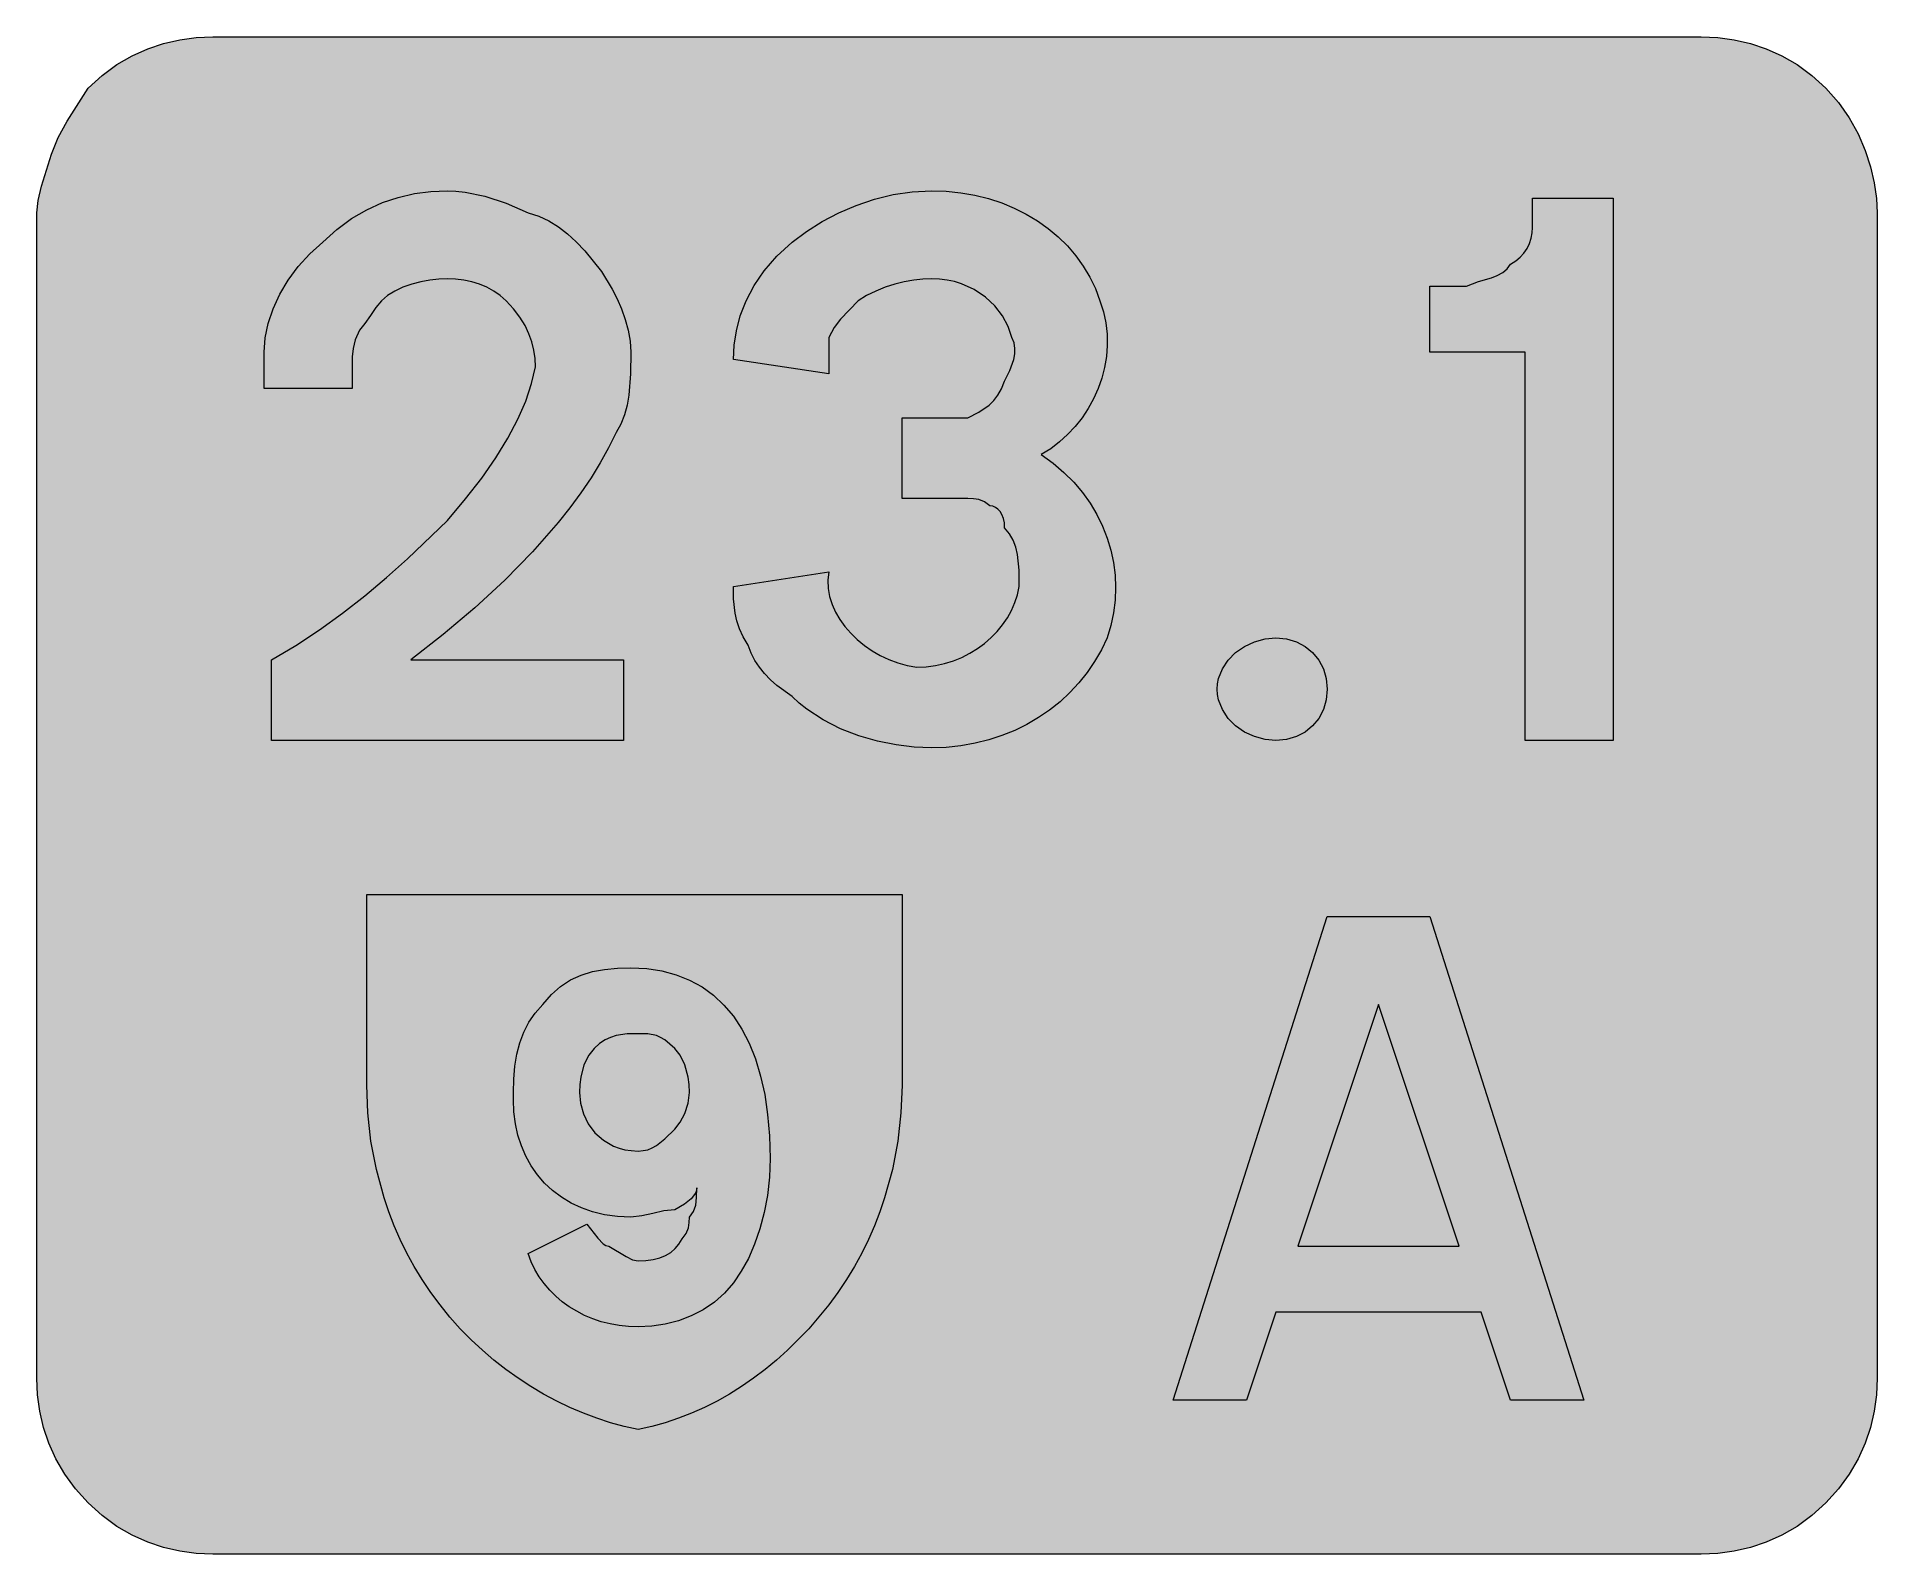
# Model space of a CAD drawing. Header units: metres. Extents: x 133 to 434, y 10 to 258.
import ezdxf

# ---------------------------------------------------------------- set-up
doc = ezdxf.new("R2010")
doc.units = ezdxf.units.M
for name, color, linetype, true_color in [('FILL_BLACK_000000', 7, 'Continuous', 0x000000), ('FILL_BLUE_0000FF', 7, 'Continuous', 0x0000ff), ('FILL_WHITE_FFFFFF', 7, 'Continuous', 0xffffff), ('FILL_YELLOW_FFFF00', 7, 'Continuous', 0xffff00)]:
    doc.layers.add(name, color=color, linetype=linetype, true_color=true_color)

msp = doc.modelspace()

# ---------------------------------------------------------------- hatches: boundary and pattern name
at = {"layer": 'FILL_BLACK_000000', "true_color": 0x000000}
h = msp.add_hatch(color=7, dxfattribs=at)
h.dxf.hatch_style = 1
h.paths.add_polyline_path([(224.55, 61.83), (225.45, 60.87), (225.9, 60.59), (226.35, 60.48), (229.2, 58.83), (230.23, 58.29), (231.15, 58.08), (232.44, 58.14), (233.63, 58.3), (234.69, 58.59), (235.65, 58.98), (236.49, 59.49), (237.23, 60.1), (237.84, 60.84), (238.35, 61.68), (239.04, 62.58), (239.4, 63.48), (239.53, 64.38), (239.55, 65.28), (240.24, 66.2), (240.6, 67.23), (240.73, 68.49), (240.75, 70.08), (240.69, 69.63), (240.53, 69.18), (239.85, 68.28), (238.73, 67.38), (237.15, 66.48), (235.35, 66.29), (233.55, 65.88), (231.75, 65.47), (229.95, 65.28), (227.76, 65.38), (225.68, 65.66), (223.72, 66.13), (221.89, 66.76), (220.18, 67.56), (218.6, 68.51), (217.16, 69.6), (215.85, 70.83), (214.68, 72.19), (213.66, 73.66), (212.79, 75.24), (212.06, 76.92), (211.49, 78.7), (211.08, 80.55), (210.83, 82.48), (210.75, 84.48), (210.75, 85.68), (210.81, 87.87), (210.99, 89.95), (211.32, 91.92), (211.8, 93.78), (212.45, 95.52), (213.28, 97.15), (214.31, 98.67), (215.55, 100.08), (216.96, 101.72), (218.48, 103.04), (220.11, 104.09), (221.85, 104.88), (223.71, 105.45), (225.68, 105.82), (227.76, 106.02), (229.95, 106.08), (232.58, 105.95), (235.06, 105.58), (237.4, 104.95), (239.59, 104.07), (241.62, 102.95), (243.49, 101.59), (245.2, 99.98), (246.75, 98.13), (248.13, 96.04), (249.33, 93.72), (250.36, 91.16), (251.21, 88.36), (251.88, 85.33), (252.36, 82.08), (252.65, 78.59), (252.75, 74.88), (252.64, 71.79), (252.32, 68.82), (251.8, 66), (251.1, 63.33), (250.23, 60.83), (249.21, 58.51), (248.04, 56.39), (246.75, 54.48), (245.29, 52.79), (243.64, 51.33), (241.81, 50.09), (239.85, 49.08), (237.77, 48.29), (235.61, 47.73), (233.4, 47.39), (231.15, 47.28), (229.59, 47.34), (228.06, 47.5), (226.58, 47.77), (225.13, 48.14), (223.74, 48.61), (222.4, 49.18), (221.12, 49.84), (219.9, 50.58), (218.75, 51.41), (217.69, 52.32), (216.7, 53.31), (215.79, 54.37), (214.98, 55.5), (214.27, 56.7), (213.66, 57.96), (213.15, 59.28), (222.75, 64.08), (224.55, 61.83)])
h.paths.add_polyline_path([(227.55, 94.98), (226.65, 94.69), (225.75, 94.27), (224.85, 93.67), (223.95, 92.88), (223.07, 91.75), (222.3, 90.18), (221.76, 88.15), (221.6, 86.97), (221.55, 85.68), (221.72, 83.89), (222.21, 82.15), (223.01, 80.53), (224.1, 79.08), (225.48, 77.85), (227.12, 76.9), (228.04, 76.55), (229.01, 76.3), (230.05, 76.14), (231.15, 76.08), (232, 76.14), (232.76, 76.3), (233.47, 76.59), (234.15, 76.98), (235.54, 78.1), (237.15, 79.68), (238.03, 80.79), (238.8, 82.23), (239.34, 83.9), (239.55, 85.68), (239.5, 86.97), (239.34, 88.15), (238.8, 90.18), (238.03, 91.75), (237.15, 92.88), (235.54, 94.27), (234.83, 94.69), (234.15, 94.98), (232.76, 95.24), (231.15, 95.28), (229.35, 95.24), (227.55, 94.98)], flags=16)
at = {"layer": 'FILL_BLUE_0000FF', "true_color": 0x0000ff}
h = msp.add_hatch(color=7, dxfattribs=at)
h.dxf.hatch_style = 1
h.paths.add_polyline_path([(405.15, 258.48), (407.85, 258.37), (410.53, 258.01), (413.19, 257.4), (415.8, 256.53), (418.36, 255.37), (420.84, 253.92), (423.25, 252.16), (425.55, 250.08), (427.63, 247.73), (429.39, 245.2), (430.84, 242.57), (432, 239.88), (432.87, 237.19), (433.48, 234.55), (433.84, 232.03), (433.95, 229.68), (433.95, 38.88), (433.84, 36.18), (433.48, 33.5), (432.87, 30.84), (432, 28.23), (430.84, 25.67), (429.39, 23.19), (427.63, 20.78), (425.55, 18.48), (423.25, 16.4), (420.84, 14.64), (418.36, 13.19), (415.8, 12.03), (413.19, 11.16), (410.53, 10.55), (407.85, 10.19), (405.15, 10.08), (161.55, 10.08), (158.85, 10.19), (156.17, 10.55), (153.51, 11.16), (150.9, 12.03), (148.34, 13.19), (145.86, 14.64), (143.45, 16.4), (141.15, 18.48), (139.07, 20.78), (137.31, 23.19), (135.86, 25.67), (134.7, 28.23), (133.83, 30.84), (133.22, 33.5), (132.86, 36.18), (132.75, 38.88), (132.75, 229.68), (132.96, 231.69), (133.5, 234.03), (135.15, 239.28), (136.26, 241.98), (137.7, 244.68), (141.15, 250.08), (143.45, 252.16), (145.86, 253.92), (148.34, 255.37), (150.9, 256.53), (153.51, 257.4), (156.17, 258.01), (158.85, 258.37), (161.55, 258.48), (405.15, 258.48)])
at = {"layer": 'FILL_WHITE_FFFFFF', "true_color": 0xffffff}
h = msp.add_hatch(color=7, dxfattribs=at)
h.dxf.hatch_style = 1
h.paths.add_polyline_path([(169.95, 200.88), (169.95, 206.88), (170.12, 209.18), (170.61, 211.55), (171.41, 213.95), (172.5, 216.33), (173.88, 218.66), (175.52, 220.89), (177.41, 222.97), (179.55, 224.88), (181.85, 226.96), (184.26, 228.72), (186.74, 230.17), (189.3, 231.33), (191.91, 232.2), (194.57, 232.81), (197.25, 233.17), (199.95, 233.28), (201.35, 233.22), (202.86, 233.05), (206.1, 232.38), (209.57, 231.25), (213.15, 229.68), (214.9, 229.12), (216.54, 228.35), (218.11, 227.38), (219.6, 226.23), (221.04, 224.91), (222.43, 223.44), (225.15, 220.08), (226.91, 217.17), (227.72, 215.59), (228.45, 213.93), (229.06, 212.22), (229.54, 210.46), (229.84, 208.68), (229.95, 206.88), (229.91, 203.3), (229.65, 199.83), (229.36, 198.17), (228.94, 196.59), (228.34, 195.08), (227.55, 193.68), (226.34, 191.21), (224.97, 188.73), (223.46, 186.27), (221.79, 183.82), (220, 181.38), (218.08, 178.96), (213.9, 174.18), (209.33, 169.52), (204.43, 164.99), (199.28, 160.64), (193.95, 156.48), (228.75, 156.48), (228.75, 143.28), (171.15, 143.28), (171.15, 156.48), (175.14, 158.84), (179.03, 161.39), (182.79, 164.12), (186.45, 166.98), (189.99, 169.96), (193.43, 173.02), (199.95, 179.28), (202.93, 182.82), (205.58, 186.25), (207.88, 189.57), (209.85, 192.78), (211.48, 195.87), (212.78, 198.85), (213.73, 201.72), (214.35, 204.48), (214.29, 205.83), (214.11, 207.18), (213.78, 208.53), (213.3, 209.88), (212.65, 211.23), (211.82, 212.58), (210.79, 213.93), (209.55, 215.28), (208.6, 216.12), (207.54, 216.85), (206.41, 217.47), (205.2, 217.98), (203.94, 218.37), (202.63, 218.65), (201.3, 218.82), (199.95, 218.88), (198.55, 218.82), (197.08, 218.65), (195.58, 218.37), (194.1, 217.98), (192.67, 217.47), (191.34, 216.85), (190.16, 216.12), (189.15, 215.28), (188.25, 214.19), (187.35, 212.88), (186.45, 211.57), (185.55, 210.48), (184.86, 208.87), (184.5, 207.48), (184.37, 206.09), (184.35, 204.48), (184.35, 200.88), (169.95, 200.88)])
h = msp.add_hatch(color=7, dxfattribs=at)
h.dxf.hatch_style = 1
h.paths.add_polyline_path([(293.51, 171.16), (293.25, 173.73), (292.96, 174.94), (292.54, 176.07), (291.94, 177.13), (291.15, 178.08), (291.1, 178.92), (290.94, 179.65), (290.71, 180.27), (290.4, 180.78), (290.04, 181.17), (289.63, 181.45), (289.2, 181.62), (288.75, 181.68), (287.85, 182.37), (286.95, 182.73), (286.05, 182.86), (285.15, 182.88), (274.35, 182.88), (274.35, 196.08), (283.95, 196.08), (285.15, 196.08), (286.93, 197.02), (288.6, 198.18), (289.36, 198.92), (290.04, 199.79), (290.65, 200.84), (291.15, 202.08), (292.01, 203.88), (292.65, 205.68), (292.81, 206.58), (292.84, 207.48), (292.69, 208.38), (292.35, 209.28), (291.73, 211.07), (290.79, 212.8), (289.54, 214.43), (288, 215.88), (286.17, 217.11), (284.08, 218.05), (282.94, 218.41), (281.74, 218.66), (280.47, 218.82), (279.15, 218.88), (277.75, 218.82), (276.26, 218.65), (274.72, 218.37), (273.15, 217.98), (271.58, 217.47), (270.04, 216.85), (268.55, 216.12), (267.15, 215.28), (264.3, 212.28), (263.27, 210.89), (262.35, 209.28), (262.35, 203.28), (246.75, 205.68), (246.87, 207.98), (247.24, 210.37), (247.89, 212.81), (248.85, 215.28), (250.15, 217.75), (251.81, 220.19), (253.87, 222.58), (256.35, 224.88), (258.71, 226.62), (261.26, 228.22), (263.99, 229.65), (266.85, 230.88), (269.83, 231.89), (272.89, 232.64), (276, 233.12), (279.15, 233.28), (281.6, 233.2), (283.98, 232.95), (286.29, 232.54), (288.53, 231.99), (290.68, 231.28), (292.73, 230.43), (294.69, 229.45), (296.55, 228.33), (298.29, 227.09), (299.92, 225.72), (301.41, 224.24), (302.78, 222.65), (304, 220.95), (305.07, 219.15), (305.99, 217.26), (306.75, 215.28), (307.33, 213.47), (307.72, 211.64), (307.92, 209.8), (307.95, 207.97), (307.81, 206.15), (307.51, 204.35), (307.05, 202.59), (306.45, 200.88), (305.71, 199.22), (304.83, 197.63), (303.82, 196.12), (302.7, 194.69), (301.46, 193.37), (300.12, 192.15), (298.68, 191.05), (297.15, 190.08), (299.09, 188.68), (300.86, 187.17), (302.47, 185.56), (303.9, 183.87), (305.17, 182.11), (306.26, 180.27), (307.19, 178.38), (307.95, 176.43), (308.54, 174.44), (308.96, 172.42), (309.22, 170.37), (309.3, 168.31), (309.22, 166.24), (308.96, 164.17), (308.54, 162.12), (307.95, 160.08), (306.98, 158.1), (305.88, 156.21), (304.64, 154.41), (303.28, 152.71), (301.8, 151.12), (300.21, 149.64), (298.51, 148.27), (296.7, 147.03), (294.8, 145.91), (292.8, 144.93), (290.71, 144.08), (288.54, 143.37), (286.3, 142.82), (283.98, 142.41), (281.6, 142.16), (279.15, 142.08), (276.35, 142.19), (273.39, 142.55), (270.35, 143.16), (267.3, 144.03), (264.3, 145.19), (261.43, 146.64), (258.76, 148.4), (257.52, 149.4), (256.35, 150.48), (253.88, 152.3), (252.81, 153.24), (251.85, 154.23), (251.01, 155.27), (250.28, 156.39), (249.66, 157.58), (249.15, 158.88), (248.36, 160.23), (247.76, 161.56), (247.34, 162.87), (247.05, 164.13), (246.79, 166.47), (246.75, 168.48), (262.35, 170.88), (262.22, 169.53), (262.28, 168.19), (262.51, 166.87), (262.91, 165.57), (263.47, 164.31), (264.16, 163.1), (265, 161.93), (265.95, 160.83), (267.02, 159.8), (268.19, 158.84), (269.45, 157.98), (270.79, 157.21), (272.2, 156.55), (273.67, 156), (275.19, 155.57), (276.75, 155.28), (278.31, 155.35), (279.83, 155.55), (281.32, 155.88), (282.75, 156.33), (284.13, 156.89), (285.44, 157.56), (286.68, 158.32), (287.85, 159.18), (288.93, 160.12), (289.92, 161.14), (290.81, 162.23), (291.6, 163.38), (292.27, 164.59), (292.83, 165.85), (293.26, 167.15), (293.55, 168.48), (293.51, 171.16)])
h = msp.add_hatch(color=7, dxfattribs=at)
h.dxf.hatch_style = 1
h.paths.add_polyline_path([(376.35, 143.28), (376.35, 206.88), (360.75, 206.88), (360.75, 217.68), (366.75, 217.68), (368.72, 218.41), (370.8, 219.03), (371.78, 219.4), (372.66, 219.87), (373.39, 220.49), (373.95, 221.28), (374.79, 221.78), (375.53, 222.39), (376.14, 223.07), (376.65, 223.83), (377.04, 224.64), (377.33, 225.5), (377.49, 226.38), (377.55, 227.28), (377.55, 232.08), (390.75, 232.08), (390.75, 143.28), (376.35, 143.28)])
h = msp.add_hatch(color=7, dxfattribs=at)
h.dxf.hatch_style = 1
h.paths.add_polyline_path([(343.79, 149.94), (343.31, 148.34), (342.56, 146.91), (341.55, 145.68), (340.32, 144.67), (338.89, 143.92), (337.29, 143.44), (335.55, 143.28), (333.76, 143.44), (332.03, 143.92), (330.4, 144.67), (328.95, 145.68), (327.72, 146.91), (326.78, 148.34), (326.17, 149.94), (326.01, 150.79), (325.95, 151.68), (326.01, 152.57), (326.17, 153.42), (326.78, 155.02), (327.72, 156.45), (328.95, 157.68), (330.4, 158.69), (332.03, 159.44), (333.76, 159.92), (335.55, 160.08), (337.29, 159.92), (338.89, 159.44), (340.32, 158.69), (341.55, 157.68), (342.56, 156.45), (343.31, 155.02), (343.79, 153.42), (343.95, 151.68), (343.79, 149.94)])
h = msp.add_hatch(color=7, dxfattribs=at)
h.dxf.hatch_style = 1
h.paths.add_polyline_path([(385.95, 35.28), (373.95, 35.28), (369.15, 49.68), (335.55, 49.68), (330.75, 35.28), (318.75, 35.28), (343.95, 114.48), (360.75, 114.48), (385.95, 35.28)])
h.paths.add_polyline_path([(339.15, 60.48), (365.55, 60.48), (352.35, 100.08), (339.15, 60.48)], flags=16)
at = {"layer": 'FILL_YELLOW_FFFF00', "true_color": 0xffff00}
h = msp.add_hatch(color=7, dxfattribs=at)
h.dxf.hatch_style = 1
h.paths.add_polyline_path([(228.9, 30.99), (226.66, 31.6), (224.42, 32.33), (222.21, 33.16), (220.01, 34.1), (217.84, 35.14), (215.7, 36.29), (213.6, 37.53), (211.54, 38.87), (209.53, 40.31), (207.57, 41.85), (205.67, 43.47), (203.83, 45.19), (202.06, 47), (200.37, 48.9), (198.75, 50.88), (197.23, 52.93), (195.82, 55.04), (194.52, 57.18), (193.33, 59.37), (192.24, 61.6), (191.26, 63.85), (190.38, 66.13), (189.6, 68.43), (188.33, 73.06), (187.44, 77.71), (186.92, 82.33), (186.75, 86.88), (186.75, 118.08), (274.35, 118.08), (274.35, 86.88), (274.18, 82.33), (273.66, 77.71), (272.77, 73.06), (271.5, 68.43), (270.72, 66.13), (269.84, 63.85), (268.86, 61.6), (267.77, 59.37), (266.58, 57.18), (265.28, 55.04), (263.87, 52.93), (262.35, 50.88), (259.09, 47), (255.62, 43.47), (253.81, 41.85), (251.95, 40.31), (250.05, 38.87), (248.1, 37.53), (246.11, 36.29), (244.08, 35.14), (242.01, 34.1), (239.91, 33.16), (237.77, 32.33), (235.59, 31.6), (233.39, 30.99), (231.15, 30.48), (228.9, 30.99)])

# ---------------------------------------------------------------- linework, layer by layer
at = {"layer": 'FILL_BLACK_000000', "lineweight": 0, "true_color": 0x000000}
for points in [[(224.55, 61.83), (225.45, 60.87), (225.9, 60.59), (226.35, 60.48), (229.2, 58.83), (230.23, 58.29), (231.15, 58.08), (232.44, 58.14), (233.63, 58.3), (234.69, 58.59), (235.65, 58.98), (236.49, 59.49), (237.23, 60.1), (237.84, 60.84), (238.35, 61.68), (239.04, 62.58), (239.4, 63.48), (239.53, 64.38), (239.55, 65.28), (240.24, 66.2), (240.6, 67.23), (240.73, 68.49), (240.75, 70.08), (240.69, 69.63), (240.53, 69.18), (239.85, 68.28), (238.73, 67.38), (237.15, 66.48), (235.35, 66.29), (233.55, 65.88), (231.75, 65.47), (229.95, 65.28), (227.76, 65.38), (225.68, 65.66), (223.72, 66.13), (221.89, 66.76), (220.18, 67.56), (218.6, 68.51), (217.16, 69.6), (215.85, 70.83), (214.68, 72.19), (213.66, 73.66), (212.79, 75.24), (212.06, 76.92), (211.49, 78.7), (211.08, 80.55), (210.83, 82.48), (210.75, 84.48), (210.75, 85.68), (210.81, 87.87), (210.99, 89.95), (211.32, 91.92), (211.8, 93.78), (212.45, 95.52), (213.28, 97.15), (214.31, 98.67), (215.55, 100.08), (216.96, 101.72), (218.48, 103.04), (220.11, 104.09), (221.85, 104.88), (223.71, 105.45), (225.68, 105.82), (227.76, 106.02), (229.95, 106.08), (232.58, 105.95), (235.06, 105.58), (237.4, 104.95), (239.59, 104.07), (241.62, 102.95), (243.49, 101.59), (245.2, 99.98), (246.75, 98.13), (248.13, 96.04), (249.33, 93.72), (250.36, 91.16), (251.21, 88.36), (251.88, 85.33), (252.36, 82.08), (252.65, 78.59), (252.75, 74.88), (252.64, 71.79), (252.32, 68.82), (251.8, 66), (251.1, 63.33), (250.23, 60.83), (249.21, 58.51), (248.04, 56.39), (246.75, 54.48), (245.29, 52.79), (243.64, 51.33), (241.81, 50.09), (239.85, 49.08), (237.77, 48.29), (235.61, 47.73), (233.4, 47.39), (231.15, 47.28), (229.59, 47.34), (228.06, 47.5), (226.58, 47.77), (225.13, 48.14), (223.74, 48.61), (222.4, 49.18), (221.12, 49.84), (219.9, 50.58), (218.75, 51.41), (217.69, 52.32), (216.7, 53.31), (215.79, 54.37), (214.98, 55.5), (214.27, 56.7), (213.66, 57.96), (213.15, 59.28), (222.75, 64.08)], [(227.55, 94.98), (226.65, 94.69), (225.75, 94.27), (224.85, 93.67), (223.95, 92.88), (223.07, 91.75), (222.3, 90.18), (221.76, 88.15), (221.6, 86.97), (221.55, 85.68), (221.72, 83.89), (222.21, 82.15), (223.01, 80.53), (224.1, 79.08), (225.48, 77.85), (227.12, 76.9), (228.04, 76.55), (229.01, 76.3), (230.05, 76.14), (231.15, 76.08), (232, 76.14), (232.76, 76.3), (233.47, 76.59), (234.15, 76.98), (235.54, 78.1), (237.15, 79.68), (238.03, 80.79), (238.8, 82.23), (239.34, 83.9), (239.55, 85.68), (239.5, 86.97), (239.34, 88.15), (238.8, 90.18), (238.03, 91.75), (237.15, 92.88), (235.54, 94.27), (234.83, 94.69), (234.15, 94.98), (232.76, 95.24), (231.15, 95.28), (229.35, 95.24)]]:
    msp.add_lwpolyline(points, close=True, dxfattribs=at)
at = {"layer": 'FILL_BLUE_0000FF', "lineweight": 0, "true_color": 0x0000ff}
msp.add_lwpolyline([(405.15, 258.48), (407.85, 258.37), (410.53, 258.01), (413.19, 257.4), (415.8, 256.53), (418.36, 255.37), (420.84, 253.92), (423.25, 252.16), (425.55, 250.08), (427.63, 247.73), (429.39, 245.2), (430.84, 242.57), (432, 239.88), (432.87, 237.19), (433.48, 234.55), (433.84, 232.03), (433.95, 229.68), (433.95, 38.88), (433.84, 36.18), (433.48, 33.5), (432.87, 30.84), (432, 28.23), (430.84, 25.67), (429.39, 23.19), (427.63, 20.78), (425.55, 18.48), (423.25, 16.4), (420.84, 14.64), (418.36, 13.19), (415.8, 12.03), (413.19, 11.16), (410.53, 10.55), (407.85, 10.19), (405.15, 10.08), (161.55, 10.08), (158.85, 10.19), (156.17, 10.55), (153.51, 11.16), (150.9, 12.03), (148.34, 13.19), (145.86, 14.64), (143.45, 16.4), (141.15, 18.48), (139.07, 20.78), (137.31, 23.19), (135.86, 25.67), (134.7, 28.23), (133.83, 30.84), (133.22, 33.5), (132.86, 36.18), (132.75, 38.88), (132.75, 229.68), (132.96, 231.69), (133.5, 234.03), (135.15, 239.28), (136.26, 241.98), (137.7, 244.68), (141.15, 250.08), (143.45, 252.16), (145.86, 253.92), (148.34, 255.37), (150.9, 256.53), (153.51, 257.4), (156.17, 258.01), (158.85, 258.37), (161.55, 258.48)], close=True, dxfattribs=at)
at = {"layer": 'FILL_WHITE_FFFFFF', "lineweight": 0, "true_color": 0xffffff}
for points in [[(169.95, 200.88), (169.95, 206.88), (170.12, 209.18), (170.61, 211.55), (171.41, 213.95), (172.5, 216.33), (173.88, 218.66), (175.52, 220.89), (177.41, 222.97), (179.55, 224.88), (181.85, 226.96), (184.26, 228.72), (186.74, 230.17), (189.3, 231.33), (191.91, 232.2), (194.57, 232.81), (197.25, 233.17), (199.95, 233.28), (201.35, 233.22), (202.86, 233.05), (206.1, 232.38), (209.57, 231.25), (213.15, 229.68), (214.9, 229.12), (216.54, 228.35), (218.11, 227.38), (219.6, 226.23), (221.04, 224.91), (222.43, 223.44), (225.15, 220.08), (226.91, 217.17), (227.72, 215.59), (228.45, 213.93), (229.06, 212.22), (229.54, 210.46), (229.84, 208.68), (229.95, 206.88), (229.91, 203.3), (229.65, 199.83), (229.36, 198.17), (228.94, 196.59), (228.34, 195.08), (227.55, 193.68), (226.34, 191.21), (224.97, 188.73), (223.46, 186.27), (221.79, 183.82), (220, 181.38), (218.08, 178.96), (213.9, 174.18), (209.33, 169.52), (204.43, 164.99), (199.28, 160.64), (193.95, 156.48), (228.75, 156.48), (228.75, 143.28), (171.15, 143.28), (171.15, 156.48), (175.14, 158.84), (179.03, 161.39), (182.79, 164.12), (186.45, 166.98), (189.99, 169.96), (193.43, 173.02), (199.95, 179.28), (202.93, 182.82), (205.58, 186.25), (207.88, 189.57), (209.85, 192.78), (211.48, 195.87), (212.78, 198.85), (213.73, 201.72), (214.35, 204.48), (214.29, 205.83), (214.11, 207.18), (213.78, 208.53), (213.3, 209.88), (212.65, 211.23), (211.82, 212.58), (210.79, 213.93), (209.55, 215.28), (208.6, 216.12), (207.54, 216.85), (206.41, 217.47), (205.2, 217.98), (203.94, 218.37), (202.63, 218.65), (201.3, 218.82), (199.95, 218.88), (198.55, 218.82), (197.08, 218.65), (195.58, 218.37), (194.1, 217.98), (192.67, 217.47), (191.34, 216.85), (190.16, 216.12), (189.15, 215.28), (188.25, 214.19), (187.35, 212.88), (186.45, 211.57), (185.55, 210.48), (184.86, 208.87), (184.5, 207.48), (184.37, 206.09), (184.35, 204.48), (184.35, 200.88)], [(293.51, 171.16), (293.25, 173.73), (292.96, 174.94), (292.54, 176.07), (291.94, 177.13), (291.15, 178.08), (291.1, 178.92), (290.94, 179.65), (290.71, 180.27), (290.4, 180.78), (290.04, 181.17), (289.63, 181.45), (289.2, 181.62), (288.75, 181.68), (287.85, 182.37), (286.95, 182.73), (286.05, 182.86), (285.15, 182.88), (274.35, 182.88), (274.35, 196.08), (283.95, 196.08), (285.15, 196.08), (286.93, 197.02), (288.6, 198.18), (289.36, 198.92), (290.04, 199.79), (290.65, 200.84), (291.15, 202.08), (292.01, 203.88), (292.65, 205.68), (292.81, 206.58), (292.84, 207.48), (292.69, 208.38), (292.35, 209.28), (291.73, 211.07), (290.79, 212.8), (289.54, 214.43), (288, 215.88), (286.17, 217.11), (284.08, 218.05), (282.94, 218.41), (281.74, 218.66), (280.47, 218.82), (279.15, 218.88), (277.75, 218.82), (276.26, 218.65), (274.72, 218.37), (273.15, 217.98), (271.58, 217.47), (270.04, 216.85), (268.55, 216.12), (267.15, 215.28), (264.3, 212.28), (263.27, 210.89), (262.35, 209.28), (262.35, 203.28), (246.75, 205.68), (246.87, 207.98), (247.24, 210.37), (247.89, 212.81), (248.85, 215.28), (250.15, 217.75), (251.81, 220.19), (253.87, 222.58), (256.35, 224.88), (258.71, 226.62), (261.26, 228.22), (263.99, 229.65), (266.85, 230.88), (269.83, 231.89), (272.89, 232.64), (276, 233.12), (279.15, 233.28), (281.6, 233.2), (283.98, 232.95), (286.29, 232.54), (288.53, 231.99), (290.68, 231.28), (292.73, 230.43), (294.69, 229.45), (296.55, 228.33), (298.29, 227.09), (299.92, 225.72), (301.41, 224.24), (302.78, 222.65), (304, 220.95), (305.07, 219.15), (305.99, 217.26), (306.75, 215.28), (307.33, 213.47), (307.72, 211.64), (307.92, 209.8), (307.95, 207.97), (307.81, 206.15), (307.51, 204.35), (307.05, 202.59), (306.45, 200.88), (305.71, 199.22), (304.83, 197.63), (303.82, 196.12), (302.7, 194.69), (301.46, 193.37), (300.12, 192.15), (298.68, 191.05), (297.15, 190.08), (299.09, 188.68), (300.86, 187.17), (302.47, 185.56), (303.9, 183.87), (305.17, 182.11), (306.26, 180.27), (307.19, 178.38), (307.95, 176.43), (308.54, 174.44), (308.96, 172.42), (309.22, 170.37), (309.3, 168.31), (309.22, 166.24), (308.96, 164.17), (308.54, 162.12), (307.95, 160.08), (306.98, 158.1), (305.88, 156.21), (304.64, 154.41), (303.28, 152.71), (301.8, 151.12), (300.21, 149.64), (298.51, 148.27), (296.7, 147.03), (294.8, 145.91), (292.8, 144.93), (290.71, 144.08), (288.54, 143.37), (286.3, 142.82), (283.98, 142.41), (281.6, 142.16), (279.15, 142.08), (276.35, 142.19), (273.39, 142.55), (270.35, 143.16), (267.3, 144.03), (264.3, 145.19), (261.43, 146.64), (258.76, 148.4), (257.52, 149.4), (256.35, 150.48), (253.88, 152.3), (252.81, 153.24), (251.85, 154.23), (251.01, 155.27), (250.28, 156.39), (249.66, 157.58), (249.15, 158.88), (248.36, 160.23), (247.76, 161.56), (247.34, 162.87), (247.05, 164.13), (246.79, 166.47), (246.75, 168.48), (262.35, 170.88), (262.22, 169.53), (262.28, 168.19), (262.51, 166.87), (262.91, 165.57), (263.47, 164.31), (264.16, 163.1), (265, 161.93), (265.95, 160.83), (267.02, 159.8), (268.19, 158.84), (269.45, 157.98), (270.79, 157.21), (272.2, 156.55), (273.67, 156), (275.19, 155.57), (276.75, 155.28), (278.31, 155.35), (279.83, 155.55), (281.32, 155.88), (282.75, 156.33), (284.13, 156.89), (285.44, 157.56), (286.68, 158.32), (287.85, 159.18), (288.93, 160.12), (289.92, 161.14), (290.81, 162.23), (291.6, 163.38), (292.27, 164.59), (292.83, 165.85), (293.26, 167.15), (293.55, 168.48)], [(376.35, 143.28), (376.35, 206.88), (360.75, 206.88), (360.75, 217.68), (366.75, 217.68), (368.72, 218.41), (370.8, 219.03), (371.78, 219.4), (372.66, 219.87), (373.39, 220.49), (373.95, 221.28), (374.79, 221.78), (375.53, 222.39), (376.14, 223.07), (376.65, 223.83), (377.04, 224.64), (377.33, 225.5), (377.49, 226.38), (377.55, 227.28), (377.55, 232.08), (390.75, 232.08), (390.75, 143.28)], [(343.79, 149.94), (343.31, 148.34), (342.56, 146.91), (341.55, 145.68), (340.32, 144.67), (338.89, 143.92), (337.29, 143.44), (335.55, 143.28), (333.76, 143.44), (332.03, 143.92), (330.4, 144.67), (328.95, 145.68), (327.72, 146.91), (326.78, 148.34), (326.17, 149.94), (326.01, 150.79), (325.95, 151.68), (326.01, 152.57), (326.17, 153.42), (326.78, 155.02), (327.72, 156.45), (328.95, 157.68), (330.4, 158.69), (332.03, 159.44), (333.76, 159.92), (335.55, 160.08), (337.29, 159.92), (338.89, 159.44), (340.32, 158.69), (341.55, 157.68), (342.56, 156.45), (343.31, 155.02), (343.79, 153.42), (343.95, 151.68)], [(385.95, 35.28), (373.95, 35.28), (369.15, 49.68), (335.55, 49.68), (330.75, 35.28), (318.75, 35.28), (343.95, 114.48), (360.75, 114.48)], [(339.15, 60.48), (365.55, 60.48), (352.35, 100.08)]]:
    msp.add_lwpolyline(points, close=True, dxfattribs=at)
at = {"layer": 'FILL_YELLOW_FFFF00', "lineweight": 0, "true_color": 0xffff00}
msp.add_lwpolyline([(228.9, 30.99), (226.66, 31.6), (224.42, 32.33), (222.21, 33.16), (220.01, 34.1), (217.84, 35.14), (215.7, 36.29), (213.6, 37.53), (211.54, 38.87), (209.53, 40.31), (207.57, 41.85), (205.67, 43.47), (203.83, 45.19), (202.06, 47), (200.37, 48.9), (198.75, 50.88), (197.23, 52.93), (195.82, 55.04), (194.52, 57.18), (193.33, 59.37), (192.24, 61.6), (191.26, 63.85), (190.38, 66.13), (189.6, 68.43), (188.33, 73.06), (187.44, 77.71), (186.92, 82.33), (186.75, 86.88), (186.75, 118.08), (274.35, 118.08), (274.35, 86.88), (274.18, 82.33), (273.66, 77.71), (272.77, 73.06), (271.5, 68.43), (270.72, 66.13), (269.84, 63.85), (268.86, 61.6), (267.77, 59.37), (266.58, 57.18), (265.28, 55.04), (263.87, 52.93), (262.35, 50.88), (259.09, 47), (255.62, 43.47), (253.81, 41.85), (251.95, 40.31), (250.05, 38.87), (248.1, 37.53), (246.11, 36.29), (244.08, 35.14), (242.01, 34.1), (239.91, 33.16), (237.77, 32.33), (235.59, 31.6), (233.39, 30.99), (231.15, 30.48)], close=True, dxfattribs=at)

doc.saveas('drawing.dxf')
